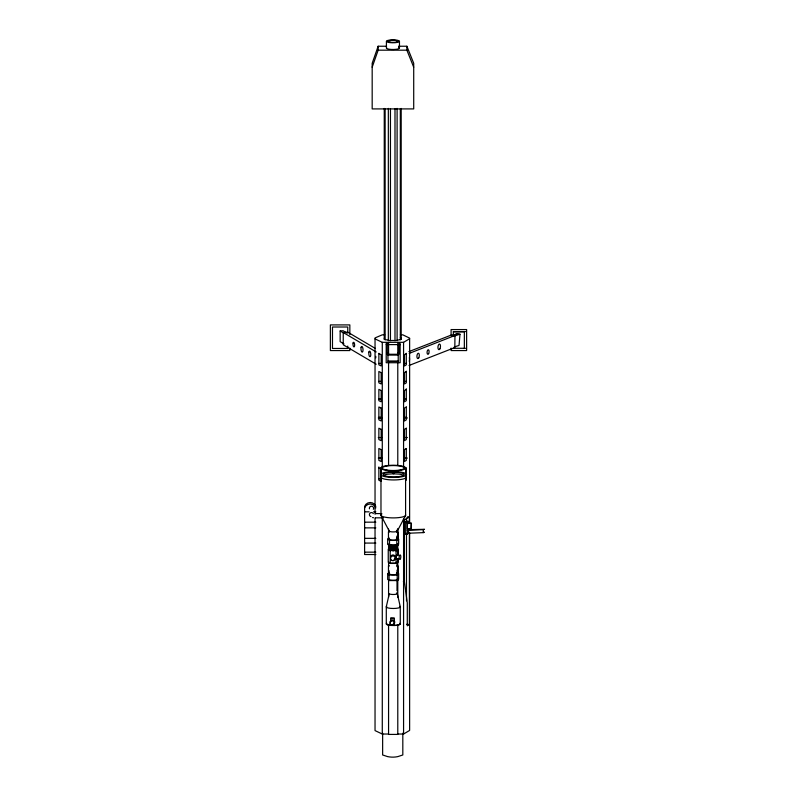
<?xml version="1.0" encoding="UTF-8"?>
<svg xmlns="http://www.w3.org/2000/svg" width="797" height="797" viewBox="0 0 797 797"><rect width="100%" height="100%" fill="white"/><g stroke="black" fill="none" stroke-linecap="round" stroke-linejoin="round"><path stroke-width="1.2" d="M408.891 351.626L451.232 335.069L454.967 335.487L454.818 347.572L409.05 365.474M453.543 335.916L451.76 335.716L456.273 333.953L459.989 334.222L459.032 345.45L454.29 346.924M386.535 46.236L378.157 46.236L372.179 63.282L372.179 108.91L413.713 108.91L413.713 63.282L406.888 46.236L398.51 46.236M372.179 67.227L378.157 50.181L378.157 46.236M397.295 531.111L405.593 515.43L405.593 477.024M408.044 528.56L408.044 533.422L407.098 534.369L405.324 534.279L405.324 522.115L406.281 521.168L408.044 521.258L408.044 523.689M407.098 534.369L407.098 522.204L408.044 521.258M407.297 523.38L411.431 523.28L411.132 529.228L407.297 529.039L407.297 523.38L411.431 523.28M405.324 534.279L406.281 533.332M407.845 532.645L407.187 533.293L423.217 532.625L424.422 532.376L424.064 532.017M389.085 580.336L387.681 579.309L387.681 573.76L389.085 572.734M397.215 572.734L398.63 573.76L397.215 574.786L397.215 580.565L389.085 580.565L389.085 574.786L387.681 573.76M397.215 580.336L398.63 579.309L398.63 573.76M375.038 338.894L382.281 342.321L403.571 342.321L409.628 338.725M406.301 353.599L404.458 354.695L404.458 365.943L406.301 364.857L406.301 353.3M406.301 371.512L404.497 372.578L404.497 383.935L406.301 382.869L406.301 371.153M406.301 389.384L404.458 390.48L404.458 401.778L406.301 400.692L406.301 388.816M403.362 519.863L404.408 519.953L409.389 517.004L409.389 523.181M409.389 533.073L409.389 624.579L407.297 625.814L407.297 602.921L404.408 581.75L404.408 519.953M397.783 734.027L403.571 734.027L409.628 730.431L409.628 532.715M398.082 544.162L396.049 545.307L390.201 545.307L388.249 544.162M398.082 558.727L398.082 562.274L396.049 563.429L390.201 563.429L388.249 562.274L388.249 549.253L390.201 550.398L396.049 550.398L398.082 549.253L398.082 555.17M389.504 545.278L387.681 544.251L387.681 539.151L389.504 538.124M396.806 545.278L398.63 544.251L398.63 539.151L396.806 540.177L396.806 545.507L389.504 545.507M384.254 108.442L384.254 339.213L385.13 339.691A4.254 0.956 0 0 1 388.338 340.409L390.45 340.608A4.802 1.076 0 0 1 394.993 340.608L397.105 340.409A5.27 1.186 0 0 1 400.313 339.691L401.19 339.213L401.19 108.442M396.537 562.941L397.275 562.264M409.2 353.39L454.967 335.487M454.429 336.015L459.989 334.222M395.8 563.11L390.889 563.14M343.995 343.925L340.16 341.664L340.16 330.984L343.089 330.735L346.924 332.997M376.214 364.239L343.238 344.792L343.238 332.518L347.691 332.13L375.347 348.438M423.217 529.646L424.492 529.308L407.845 529.666L407.187 530.314L423.217 529.646L423.217 532.625M393.051 472.153L387.78 472.571A10.54 2.371 0 0 0 385.838 476.128A10.54 2.371 0 0 0 401.758 476.058A10.54 2.371 0 0 0 399.207 472.521L393.051 472.153L393.051 473.767L387.78 474.185A10.54 2.371 0 0 0 384.244 475.092M392.652 471.655L394.186 471.645A12.852 2.889 0 0 1 404.786 475.988A12.852 2.889 0 0 1 382.789 476.078A12.852 2.889 0 0 1 392.652 471.655L392.582 470.808L391.905 470.808A12.383 2.789 0 0 1 382.709 466.584A12.383 2.789 0 0 1 403.601 466.494A12.383 2.789 0 0 1 395.133 470.798L394.107 470.798L394.186 471.645M393.051 473.767L399.207 474.135A10.54 2.371 0 0 1 402.893 475.012M386.734 623.374A7.034 1.584 0 0 0 390.719 625.426L394.336 625.515L394.336 618.253L390.719 618.163L390.719 621.799M378.157 50.181L406.888 50.181L413.713 67.227M465.508 331.592L453.363 331.592L453.363 335.368M453.363 331.841L464.352 331.841L464.352 348.289M384.702 334.83L382.281 334.83L375.038 337.928L375.038 514.234M400.403 334.83L402.814 334.83L409.628 338.117L409.628 523.4M386.206 344.603L387.282 344.603M388.567 344.603L397.783 344.603M398.968 344.673L400.144 344.673M453.363 348.289L465.508 348.289M387.282 353.091L388.567 353.091M397.783 353.091L398.968 353.091M387.95 355.083L398.211 355.083M387.95 361.151L398.211 361.151M378.864 363.432L381.245 363.432M403.91 363.432L406.301 363.432M378.864 381.374L381.245 381.374M403.91 381.374L406.301 381.374M378.864 398.988L381.245 398.988M403.91 398.988L406.301 398.988M378.864 417.289L381.245 417.289M403.91 417.289L406.301 417.289M378.316 417.967L381.952 417.967M403.78 417.957L407.416 417.957M378.316 437.553L381.952 437.553M404.986 437.533L407.416 437.533M378.864 457.966L381.245 457.966M403.91 457.966L406.301 457.966M378.316 458.096L381.952 458.096M404.986 458.076L407.406 458.076M378.864 478.788L381.245 478.788M364.608 511.823L369.111 511.823M373.604 511.823L375.845 511.823M375.596 513.587L381.753 513.587M375.556 517.831L383.526 517.831M364.608 522.174L375.845 522.174M364.608 527.873L375.845 527.873M389.444 531.968L388.458 531.968L388.458 539.589M397.006 531.968L398.042 531.968L398.042 539.589M364.608 538.344L375.845 538.344M389.504 540.406L396.806 540.406M364.608 543.076L375.845 543.076M389.444 544.919L388.458 545.477M397.006 544.919L398.042 545.477M364.608 552.162L375.845 552.162M375.845 554.523L364.608 554.523L364.608 506.384A5.948 5.798 0 0 1 375.845 506.384M389.444 565.89L388.458 565.89L388.458 574.458M397.006 565.89L398.042 565.89L398.042 573.312M397.006 570.164L398.042 570.164M397.006 572.206L398.042 572.206M397.006 573.272L398.042 573.272M389.085 575.016L397.215 575.016M397.006 579.618L398.042 580.176M375.038 517.96L375.038 730.6L382.281 734.027L388.567 734.027M390.719 618.163L394.336 618.253M405.324 522.115L407.098 522.204M408.552 528.79L411.431 528.939M407.456 516.835L409.389 517.004M403.362 581.661L404.408 581.75M406.49 624.33L409.389 624.579M456.273 333.953L458.942 334.252M373.594 517.741L372.468 517.572M396.438 538.623C398.62 540.515 390.251 540.774 389.265 539.091M390.122 562.971L389.265 562.303M396.029 548.466L398.082 549.253M378.864 353.599L381.175 354.695L381.175 365.943L378.864 364.857L378.864 353.3M378.864 467.988L381.175 469.084L381.175 481.348L378.864 480.252L378.864 466.952M400.313 337.719L401.19 338.187A4.802 1.076 0 0 0 401.19 339.213M396.806 538.124L398.63 539.151M387.681 539.151L389.504 540.177L389.584 550.548M343.238 332.518L376.214 351.965M340.16 330.984L343.995 333.246M381.036 515.529L389.285 531.151M396.438 593.008A4.035 0.907 0 0 1 397.275 593.446L400.243 606.666M397.275 593.446L397.295 593.675A4.035 0.907 0 0 1 393.887 594.472L392.831 594.482A4.035 0.907 0 0 1 389.285 593.715L386.296 606.726L386.296 623.782M451.092 335.746L451.092 329.569L466.624 329.569L466.624 350.56L451.092 350.56L451.092 348.09M411.132 523.579L411.132 529.228M408.552 530.384L408.552 533.362M406.888 46.236L406.888 50.181M406.49 517.99L406.49 521.696M406.49 534.07L406.49 600.838M406.301 467.749L406.301 480.252M405.593 468.347L405.593 474.544M403.571 342.321L403.571 466.673M403.571 518.897L403.571 734.027M402.814 733.17L402.814 754.978L397.852 756.602A24.338 24.338 0 0 1 387.601 756.602L382.64 754.978L382.64 733.17M400.313 108.92L400.313 339.691M400.273 607.075L400.273 624.131M399.466 41.314A6.525 1.464 0 0 1 389.683 42.59A6.525 1.464 0 0 1 389.683 40.049A6.525 1.464 0 0 1 399.466 41.314L399.466 48.029M398.211 354.795L398.211 361.44L387.95 361.44L387.95 354.795M397.783 342.321L397.783 354.267M397.783 362.217L397.783 465.428M397.783 528.511L397.783 539.619M397.783 543.773L397.783 555.658M397.783 558.687L397.783 573.611M397.783 578.443L397.783 597.242M397.783 624.599L397.783 734.416L388.567 734.416L388.567 624.599M397.295 544.182L397.295 549.063M397.275 545.168L397.275 550.05M397.215 570.732L397.215 572.953M397.105 108.402L397.105 340.409M397.006 530.115L397.006 532.565M397.045 544.411L397.045 550.518M397.006 561.995L397.006 566.737M397.006 579.329L397.006 590.776M396.806 536.122L396.806 539.18M396.537 544.62L396.537 550.727M396.049 550.398L396.049 563.429M395.8 544.789L395.8 550.896M394.993 108.601L394.993 340.608M394.904 544.909L394.904 549.8M393.867 472.153L393.867 473.767M393.887 544.979L393.887 551.086M392.831 544.979L392.831 551.096M391.805 544.929L391.805 549.81M390.889 544.809L390.889 550.916M390.45 108.601L390.45 340.608M390.201 550.398L390.201 563.429M390.122 544.65L390.122 550.757M389.265 543.982L389.285 550.328M389.085 570.732L389.085 572.953M388.567 342.321L388.567 354.267M388.567 362.217L388.567 465.428M388.567 529.069L388.567 532.575M388.567 544.54L388.567 550.05M388.567 562.234L388.567 566.298M388.567 579.678L388.567 597.242M388.338 108.402L388.338 340.409M388.458 579.618L388.458 580.176M386.415 41.314L386.415 48.029M385.13 108.92L385.13 339.691M382.281 342.321L382.281 467.919M382.281 517.652L382.281 734.027M380.976 467.729L380.976 514.802M349.843 334.68L349.843 324.907L330.376 324.907L330.376 350.56L349.843 350.56L349.843 348.12M347.751 332.967L347.751 327.009L332.479 327.009L332.479 348.458L347.751 348.458L347.751 346.077M384.513 339.044A5.748 1.295 0 0 1 384.254 339.213M384.254 338.187A5.748 1.295 0 0 1 384.513 338.356M398.6 47.292A6.525 1.464 0 0 1 393.798 49.484A6.525 1.464 0 0 1 386.645 47.651M370.954 516.615A2.122 2.072 12.3 0 1 369.818 513.348A2.122 2.072 12.3 0 1 373.335 513.617M369.449 508.805A2.122 2.072 0 0 1 371.781 506.215A2.122 2.072 0 0 1 373.345 509.303M364.608 507.878A5.948 5.798 0 0 1 375.845 507.878M409.319 357.733A2.939 1.275 -83.6 0 1 409.21 361.26M375.795 357.873A3.049 1.056 85.1 0 1 375.795 356.339M396.537 579.887A4.035 0.907 0 0 1 390.122 579.917M396.438 573.232A4.035 0.907 0 0 1 393.887 574.697A4.035 0.907 0 0 1 389.524 573.471M396.438 530.443A4.035 0.907 0 0 1 394.405 531.888A4.035 0.907 0 0 1 389.265 530.912M399.735 606.268A7.034 1.584 0 0 1 393.419 608.48A7.034 1.584 0 0 1 386.734 606.318M399.735 623.324A7.034 1.584 0 0 1 394.336 625.515M399.347 624.489A6.515 1.464 0 0 1 390.909 625.316M389.414 625.137A6.515 1.464 0 0 1 387.312 624.539M386.844 624.171A6.515 1.464 0 0 1 386.804 623.792M399.725 623.732A6.515 1.464 0 0 1 399.755 624.121M405.534 514.703A12.383 2.789 0 0 1 391.905 517.881A12.383 2.789 0 0 1 381.753 514.095M390.55 557.133A2.431 2.371 0 0 1 393.798 555.101A2.431 2.371 0 0 1 394.973 558.687M394.545 559.145A2.431 2.371 0 0 1 394.007 559.484M397.354 558.866A2.281 0.827 -84.9 0 1 396.248 556.973A2.281 0.827 -84.9 0 1 397.633 554.931M390.271 622.049A2.232 2.162 26.5 0 1 392.303 619.936A2.232 2.162 26.5 0 1 394.684 621.79A2.232 2.162 26.5 0 1 393.06 624.23M406.52 477.094A12.852 2.889 0 0 1 393.907 479.953A12.852 2.889 0 0 1 380.827 477.204M406.301 406.998L404.428 408.114L404.428 420.975L406.301 419.87L406.301 406.998M406.301 428.238L404.497 429.304L404.497 440.651L406.301 439.585L406.301 428.238M406.301 448.502L404.477 449.578L404.477 461.483L406.301 460.407L406.301 448.502M387.282 343.427L386.206 343.427L386.206 362.725L400.144 362.725L400.144 343.497L398.968 343.497L398.968 354.267L387.282 354.267L387.282 343.427M381.175 372.607L378.864 371.512L378.864 382.869L381.175 383.955L381.175 372.607M381.175 390.48L378.864 389.384L378.864 400.692L381.175 401.778L381.175 390.48M381.175 408.094L378.864 406.998L378.864 419.87L381.175 420.955L381.175 408.094M381.175 429.324L378.864 428.238L378.864 439.585L381.175 440.681L381.175 429.324M381.175 449.588L378.864 448.502L378.864 460.407L381.175 461.503L381.175 449.588M390.58 42.241A4.732 1.066 0 0 0 397.673 41.314A4.732 1.066 0 0 0 390.58 40.398A4.732 1.066 0 0 0 390.58 42.241M418.774 357.803A2.68 1.166 -83.6 0 0 418.654 353.34A2.68 1.166 -83.6 0 0 416.921 356.608A2.68 1.166 -83.6 0 0 418.774 357.803M428.637 353.609A2.271 0.986 -83.6 0 0 428.537 349.843A2.271 0.986 -83.6 0 0 427.072 352.603A2.271 0.986 -83.6 0 0 428.637 353.609M439.914 348.847A2.829 1.235 -83.6 0 0 439.785 344.135A2.829 1.235 -83.6 0 0 437.952 347.582A2.829 1.235 -83.6 0 0 439.914 348.847M368.931 352.035A2.809 0.976 85.1 0 0 369.788 356.648A2.809 0.976 85.1 0 0 370.655 353.061A2.809 0.976 85.1 0 0 368.931 352.035M361.111 347.362A2.859 0.996 85.1 0 0 361.997 352.065A2.859 0.996 85.1 0 0 362.884 348.399A2.859 0.996 85.1 0 0 361.111 347.362M353.091 343.029A2.341 0.817 85.1 0 0 353.808 346.874A2.341 0.817 85.1 0 0 354.535 343.876A2.341 0.817 85.1 0 0 353.091 343.029M386.764 470.031A10.979 2.471 0 0 0 404.199 468.317A10.979 2.471 0 0 0 388.886 465.777A10.979 2.471 0 0 0 386.764 470.031M391.586 560.271A2.431 2.371 0 0 0 395.392 558.528A2.431 2.371 0 0 0 391.935 556.176A2.431 2.371 0 0 0 391.586 560.271M400.433 558.757A2.281 0.827 -84.9 0 0 400.333 554.981A2.281 0.827 -84.9 0 0 399.118 557.81A2.281 0.827 -84.9 0 0 400.433 558.757M390.132 624.021A2.232 2.162 26.5 0 0 393.977 624.121A2.232 2.162 26.5 0 0 392.064 620.803A2.232 2.162 26.5 0 0 390.132 624.021"/></g></svg>
